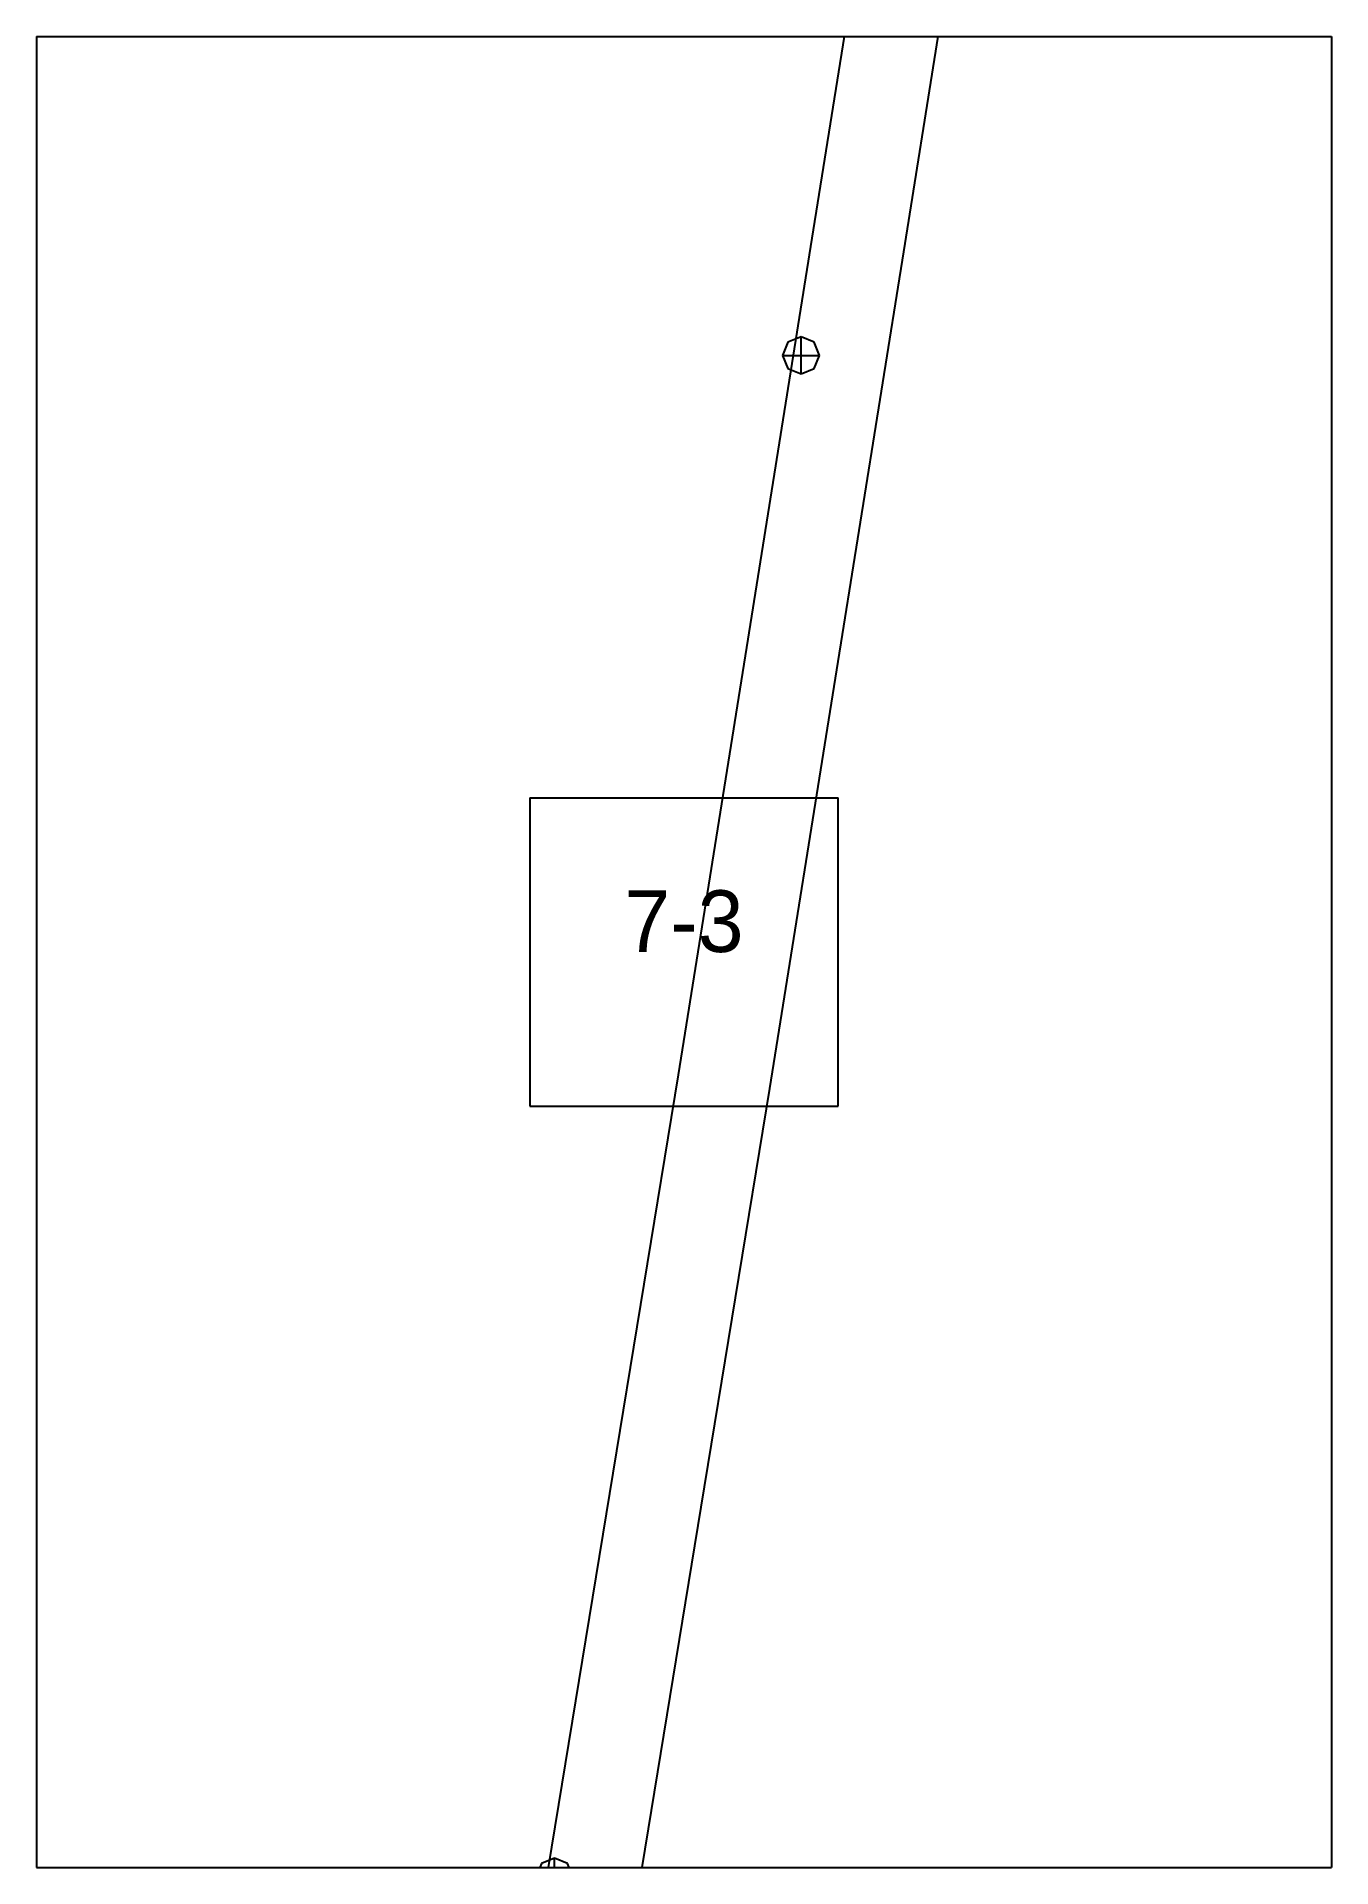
# Paper-space layout 'Plan 7-3' of a CAD drawing. Header units: metres, sheet in millimetres. Extents: x 0 to 210, y 0 to 297.
# The model-space entities are those that its viewports show. They can reach past a viewport. Long polylines and large blocks are cut down to what shows.
import ezdxf
from ezdxf.enums import TextEntityAlignment as Align

# ---------------------------------------------------------------- set-up
doc = ezdxf.new("R2010")
doc.units = ezdxf.units.M
for name, color, linetype in [('default', 7, 'Continuous'), ('TEXTLAYER', 7, 'Continuous'), ('VIEWPORTS', 7, 'Continuous')]:
    doc.layers.add(name, color=color, linetype=linetype)

msp = doc.modelspace()

# ---------------------------------------------------------------- linework, layer by layer
at = {"color": 9}
for p, q in [((420, -1485), (420, -1782)), ((420, -1485), (420, -1782)), ((630, -1485), (630, -1782)), ((630, -1485), (630, -1782)), ((210, -1782), (420, -1782)), ((210, -1782), (420, -1782)), ((420, -1782), (630, -1782)), ((420, -1782), (420, -2079)), ((420, -1782), (630, -1782)), ((420, -1782), (420, -2079)), ((630, -1782), (840, -1782)), ((630, -1782), (630, -2079)), ((630, -1782), (840, -1782)), ((630, -1782), (630, -2079)), ((500, -1905.5), (550, -1905.5)), ((500, -1905.5), (500, -1955.5)), ((550, -1955.5), (550, -1905.5)), ((500, -1955.5), (550, -1955.5)), ((210, -2079), (420, -2079)), ((210, -2079), (420, -2079)), ((420, -2079), (630, -2079)), ((420, -2079), (420, -2376)), ((420, -2079), (630, -2079)), ((420, -2079), (420, -2376)), ((630, -2079), (840, -2079)), ((630, -2079), (630, -2376)), ((630, -2079), (840, -2079)), ((630, -2079), (630, -2376))]:
    msp.add_line(p, q, dxfattribs=at)
at = {"layer": 'default', "color": 7, "linetype": 'Continuous'}
for p, q in [((545.81, -1814.69), (556.58, -1747.27)), ((560.64, -1816.94), (571.41, -1749.52)), ((534.98, -1882.47), (545.81, -1814.69)), ((549.81, -1884.72), (560.64, -1816.94)), ((541.86, -1831.59), (540.98, -1833.71)), ((543.98, -1830.71), (541.86, -1831.59)), ((546.1, -1831.59), (543.98, -1830.71)), ((543.98, -1836.71), (543.98, -1830.71)), ((546.98, -1833.71), (546.1, -1831.59)), ((540.98, -1833.71), (541.86, -1835.84)), ((540.98, -1833.71), (546.98, -1833.71)), ((546.1, -1835.84), (546.98, -1833.71)), ((541.86, -1835.84), (543.98, -1836.71)), ((543.98, -1836.71), (546.1, -1835.84)), ((524.11, -1950.43), (534.98, -1882.47)), ((538.94, -1952.67), (549.81, -1884.72)), ((512.98, -2018.33), (524.11, -1950.43)), ((527.81, -2020.58), (538.94, -1952.67)), ((501.88, -2086.04), (512.98, -2018.33)), ((516.71, -2088.29), (527.81, -2020.58)), ((501.88, -2078.38), (501, -2080.5)), ((504, -2077.5), (501.88, -2078.38)), ((506.12, -2078.38), (504, -2077.5)), ((504, -2083.5), (504, -2077.5)), ((507, -2080.5), (506.12, -2078.38))]:
    msp.add_line(p, q, dxfattribs=at)

# ---------------------------------------------------------------- texts
at = {"layer": 'TEXTLAYER', "color": 1}
msp.add_text('7-3', height=10, dxfattribs=at).set_placement((525, -1930.5), align=Align.CENTER)

psp = doc.layouts.new('Plan 7-3')

# ---------------------------------------------------------------- viewports
at = {"layer": 'VIEWPORTS'}
psp.add_viewport(center=(105, 148.5), size=(210, 297), view_center_point=(525, -1930.5), view_height=297, dxfattribs=at)

doc.saveas('drawing.dxf')
